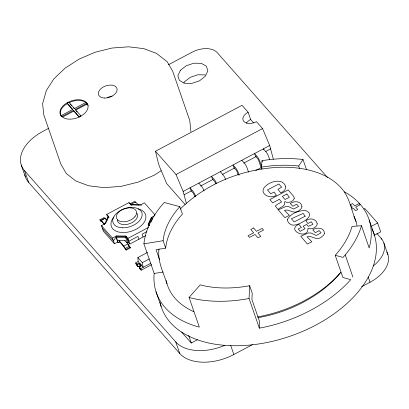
<?xml version="1.0" encoding="UTF-8"?>
<svg xmlns="http://www.w3.org/2000/svg" width="409" height="409" viewBox="0 0 409 409"><rect width="100%" height="100%" fill="white"/><g stroke="black" fill="none" stroke-linecap="round" stroke-linejoin="round"><path stroke-width="0.61" d="M344.322 191.831A112.46 69.239 -19.1 0 1 369.174 247.956L361.474 225.722L352.037 226.422A102.506 63.109 -19.1 0 1 337.241 253.007L335.216 255.293L342.911 277.522L350.712 279.628L348.795 281.786A112.46 69.239 -19.1 0 1 262.578 327.543L259.326 328.141L249.061 298.493L249.643 285.697L246.474 286.28A92.546 56.979 -19.1 0 1 202.644 285.477L200.267 284.838L189.06 297.45L199.326 327.098L196.438 326.326A112.46 69.239 -19.1 0 1 154.183 273.468L143.917 243.825A112.46 69.239 -19.1 0 1 162.015 204.981L164.239 202.475L179.837 206.683L182.404 214.096L180.573 216.156A92.546 56.979 -19.1 0 0 165.686 248.12L156.085 249.679L159.622 259.894M259.326 328.141L259.618 321.74L251.918 299.506L252.21 293.11L249.643 285.697M158.999 249.066C157.332 261.264 163.442 272.552 166.995 283.81M262.036 168.932L261.412 167.128L262.046 160.665A112.46 69.239 -19.1 0 1 302.992 159.49L306.53 169.704M324.357 233.58C324.823 227.655 316.459 226.765 312.829 229.965L315.303 232.68L319.189 230.61L321.075 232.823L316.152 235.482L311.295 233.069L308.371 232.91L300.753 236.264L307.389 244.045L311.873 241.775L307.031 236.811C311.791 234.817 316.857 241.862 322.144 236.443A5.874 3.615 -19.1 0 0 324.357 233.58M86.667 102.741L86.918 103.462L86.493 104.382L75.542 110.195L75.292 109.469L86.243 103.656L86.667 102.741L84.622 101.141A14.581 8.978 -19.1 0 0 71.284 100.9L67.797 102.393L64.74 104.372A14.581 8.978 -19.1 0 0 60.21 114.101L61.391 116.156L63.431 117.751A14.581 8.978 -19.1 0 0 76.774 117.996L80.256 116.499L83.313 114.525A14.581 8.978 -19.1 0 0 87.848 104.796L86.667 102.741L85.409 102.715L74.453 108.528L69.055 102.419L67.797 102.393L67.373 103.308L67.623 104.034L72.603 109.678M154.97 214.827L144.408 202.864L140.277 205.057L131.033 204.883L129.004 202.583L106.713 214.413L108.748 216.714L105.604 223.457L101.478 225.645L103.441 231.32L114.428 243.764L117.731 242.01L118.135 242.471L120.614 242.511M183.871 83.001L184.372 81.928L190.221 77.342L197.849 74.77L205.216 74.908M150.911 222.159L152.741 218.227L152.332 217.767L151.509 218.207L148.37 224.945L148.124 224.239L151.264 217.496L154.873 215.579M75.292 109.469L80.685 115.583L80.256 116.499L78.871 116.473L73.472 110.364L62.521 116.176L61.391 116.156L61.815 115.236L72.771 109.423L67.373 103.308M104.617 224.142L107.797 217.378L108.584 216.964L108.993 217.424L108.748 216.714M105.113 218.048L104.791 218.549L103.978 217.624L99.852 219.817L100.665 220.737L100.987 220.241L105.113 218.048L107.02 220.211M99.852 219.817L101.115 221.678L101.437 221.182L104.285 224.403M135.609 201.923L135.287 202.419L134.469 201.499L130.343 203.687L131.156 204.607L131.478 204.111L135.609 201.923L138.344 205.021M299.567 168.457L298.734 166.054L302.992 159.49M179.837 206.683L178.007 208.743A92.546 56.979 -19.1 0 0 163.119 240.707L165.686 248.12M361.474 225.722A112.46 69.239 -19.1 0 1 345.242 254.889L343.013 257.394L335.216 255.293M180.221 209.101C206.698 182.889 243.876 168.488 280.891 167.24C297.036 166.979 313.667 169.469 327.946 177.368C334.265 180.972 339.976 185.732 344.173 191.703C350.232 200.712 351.97 211.755 356.045 221.658M67.26 103.625L64.99 105.093A14.581 8.978 -19.1 0 0 60.46 114.822L61.043 115.839M161.212 170.711L154.341 175.149L138.084 182.133L120.957 186.392L104.126 187.639L88.733 185.798L75.829 180.988L66.299 173.534L60.788 163.948L43.743 114.724L42.623 103.656L43.068 102.056L46.37 90.435L53.855 78.891L65.016 68.211L79.08 59.121L95.103 52.24L111.984 48.042L128.574 46.81L143.743 48.625L156.458 53.369L167.204 61.713L172.716 71.299L189.766 120.522L190.88 131.586M78.871 116.473L79.249 117.199L73.85 111.09L62.899 116.902L62.521 116.176M48.62 128.334L42.991 131.325A41.815 25.741 -19.1 0 0 24.612 170.778L28.62 182.363L179.745 353.519A41.815 25.741 -19.1 0 0 233.846 354.516L252.414 344.659M168.472 64.729L192.107 52.188A19.443 11.968 -19.1 0 1 217.261 52.649L327.486 177.486M185.129 204.5L166.683 183.61L159.556 166.683L158.431 163.436L155.476 151.243L242.016 105.323L248.11 112.224L250.63 119.505L253.554 122.812M155.476 151.243L176.018 174.51L262.558 128.584L269.684 145.507L273.319 159.121M100.665 220.737L104.275 218.82M131.156 204.607L132.189 204.06M130.875 205.134L131.698 204.694L140.941 204.868L141.35 205.328M101.115 221.678L102.148 221.131M186.34 203.217L183.15 191.432L269.684 145.507M184.275 194.679L191.581 190.804M200.568 186.034L212.931 179.469M222.486 174.403L234.848 167.838M243.836 163.068L256.198 156.509M265.753 151.437L270.809 148.753M101.478 225.645L112.465 238.089L116.591 235.896L125.875 236.044L127.905 238.35L129.873 244.025L145.727 235.61M138.932 239.214L137.951 236.376L128.891 241.187L126.12 236.755L116.836 236.607L116.013 237.046L113.446 240.927L102.46 228.483M117.731 242.01L116.013 237.046L116.417 237.506L125.701 237.655L126.524 237.215L128.242 242.179L129.873 244.025M148.774 225.41L149.602 224.97M127.905 238.35L148.487 227.43M255.778 170.492L261.402 167.511M146.877 231.642L142.076 234.188L143.058 237.026M126.182 242.598L127.419 242.619L128.242 242.179M118.748 240.359L123.835 246.116L127.961 243.928L130.328 247.895L126.197 250.088C123.993 246.658 121.028 243.677 118.748 240.359L124.909 240.472L127.961 243.928M123.835 246.116L125.139 248.457L129.264 246.264M125.139 248.457L125.952 249.378L130.082 247.189M137.859 257.552L142.327 262.619L143.17 267.322L138.114 261.602L137.859 257.552L147.485 252.445M135.655 262.905L137.112 264.557L137.649 266.106L136.192 264.454L135.655 262.905L138.114 261.602M136.949 264.372L136.851 264.091A2.889 1.779 -19.1 0 1 139.633 263.636L140.2 263.892L139.735 263.917M142.327 262.619L149.285 258.928M139.316 266.883A2.889 1.779 -19.1 0 0 140.87 265.032L141.074 264.71L140.967 265.318A2.889 1.779 -19.1 0 1 139.413 267.164L138.994 266.515A2.132 1.314 -19.1 0 0 139.888 264.526A2.132 1.314 -19.1 0 0 137.173 264.454L136.851 264.091M151.642 264.664L141.248 270.18L139.791 268.534L139.254 266.98L140.711 268.631L150.829 263.258M351.28 207.695L352.384 207.112L350.319 204.771L352.568 203.58L354.634 205.916L359.051 203.575L360.094 204.756L355.677 207.097L357.742 209.439L355.493 210.63L353.427 208.293L351.771 209.173M363.805 209.106L364.869 208.544L377.619 222.987L380.697 231.883L373.979 235.446M371.244 226.371L377.619 222.987M181.668 332.118L191.284 343.008L197.404 339.761M361.582 286.724L370.022 282.246A34.371 21.161 -19.1 0 0 386.791 252.118M69.131 102.654L71.534 101.621A14.581 8.978 -19.1 0 1 84.873 101.867L86.284 102.971M108.584 216.964L107.695 217.245L106.713 214.413M249.061 298.493L245.206 299.204A112.46 69.239 -19.1 0 1 191.954 298.222L189.06 297.45M143.917 243.825L163.119 240.707M154.183 273.468L163.186 272.005M376.894 233.447L381.116 238.232L381.52 239.388M262.558 128.584L256.458 121.683A9.775 6.017 -19.1 0 1 243.81 121.447A9.775 6.017 -19.1 0 1 248.11 112.224M241.837 160.287L244.459 163.257A3.911 0.757 62 0 1 247.138 168.063L248.565 172.179M220.318 171.708L222.941 174.679A3.911 0.757 62 0 1 225.62 179.479M198.8 183.13L201.417 186.1A3.911 0.757 62 0 1 204.096 190.901M70.138 104.08L71.386 105.491M73.462 107.843L74.29 108.784M76.371 111.136L77.204 112.076M131.478 204.111L132.24 204.975M148.124 224.239L149.341 225.62M131.269 205.165L130.343 203.687M105.563 218.989L106.376 219.909M130.328 247.895L128.002 244.403M100.987 220.241L104.51 224.229M139.459 266.203A2.132 1.314 -19.1 0 0 137.905 266.571L136.678 265.006M138.994 266.515L139.725 268.631L140.86 269.914L140.762 269.633M24.612 170.778L175.737 341.939L179.745 353.519M86.918 103.462L88.099 105.517M87.168 104.188L87.47 104.719M73.472 110.364L73.85 111.09M371.853 228.897L372.706 230.579A112.46 69.239 -19.1 0 1 288.912 336.627A112.46 69.239 -19.1 0 1 160.006 302.19M176.018 174.51L183.15 191.432M383.903 243.074L387.916 254.654M369.184 219.991L374.317 234.812M368.218 277.036L370.022 282.246M345.242 254.889L352.936 277.123M269.674 159.582L268.657 156.642A3.911 0.757 62 0 0 265.978 151.836L263.355 148.866L263.713 149.904M262.046 160.665L262.46 161.867M261.474 166.023L259.843 161.315A3.911 0.757 62 0 0 257.169 156.514L254.546 153.544L255.441 156.136L257.414 158.365A1.953 0.378 62 0 1 258.754 160.768L261.612 169.029M239.142 175.093L238.324 172.736A3.911 0.757 62 0 0 235.645 167.935L233.023 164.965L233.922 167.557L235.891 169.786A1.953 0.378 62 0 1 237.23 172.189L238.253 175.139M195.696 196.755L195.287 195.579A3.911 0.757 62 0 0 192.608 190.773L189.986 187.803L190.885 190.395L192.854 192.629A1.953 0.378 62 0 1 194.193 195.032L194.807 196.801M230.635 345.252L233.846 354.516M151.264 217.496L151.509 218.207M188.61 335.303L191.284 343.008M129.004 202.583L129.392 203.718M156.033 291.755L161.166 306.576M86.243 103.656L86.493 104.382M140.849 264.827L140.947 265.109M139.878 263.728L139.975 264.01M140.711 268.631L141.248 270.18M137.173 264.454L137.905 266.571M125.875 236.044L126.12 236.755M125.701 237.655L127.419 242.619M124.909 240.472L125.154 241.177M80.685 115.583L80.936 116.304M125.952 249.378L126.197 250.088M116.591 235.896L116.836 236.607M116.417 237.506L118.135 242.471M112.465 238.089L114.428 243.764M21.222 164.888L25.235 176.473M224.95 345.273A41.815 25.741 -19.1 0 1 175.737 341.939M381.116 238.232A34.371 21.161 -19.1 0 1 373.223 266.008M28.62 182.363A41.815 25.741 -19.1 0 1 24.806 174.842M136.887 213.278A10.476 6.452 -19.1 0 1 135.87 219.618L134.126 221.289A10.476 6.452 -19.1 0 1 123.37 224.587A10.476 6.452 -19.1 0 1 117.332 219.863M138.155 208.892A18.098 11.14 -19.1 0 1 142.971 223.897A18.098 11.14 -19.1 0 1 118.717 232.061A18.098 11.14 -19.1 0 1 113.896 217.056M140.159 268.34A2.132 1.314 -19.1 0 1 139.725 268.631M216.489 183.339A3.911 0.757 62 0 0 214.127 179.352L211.504 176.386L212.404 178.973L214.372 181.207A1.953 0.378 62 0 1 215.712 183.61M246.336 123.216A9.775 6.017 -19.1 0 1 250.63 119.505M107.337 97.72A9.719 5.987 -19.1 0 1 112.107 96.11M353.984 216.31A99.525 61.273 -19.1 0 1 356.996 225.563M340.835 272.271A99.525 61.273 -19.1 0 1 257.869 316.857M193.835 311.699A99.525 61.273 -19.1 0 1 166.156 280.472M340.682 272.42A95.64 58.881 -19.1 0 1 257.89 317.706M261.412 167.128A102.506 63.109 -19.1 0 1 298.734 166.054M285.702 186.841C285.988 189.848 283.192 191.801 280.779 192.915L277.916 189.331L281.648 187.21L278.892 183.978L267.46 189.934L270.722 193.759L274.168 192.072L276.341 195.226C269.96 200.119 257.333 192.808 265.911 185.824C270.962 181.059 283.309 177.956 285.702 186.841M287.547 219.198C287.123 221.704 289.235 223.846 291.377 224.761A6.028 3.712 -19.1 0 0 296.228 224.699C301.044 223.585 316.602 215.635 305.891 210.615C299.168 210.221 291.004 213.186 287.547 219.198M301.934 206.269L301.837 207.174A5.874 3.615 -19.1 0 1 299.623 210.037C294.337 215.456 289.27 208.411 284.511 210.405L289.352 215.369L284.869 217.639L278.232 209.858L285.85 206.504L288.774 206.663L293.626 209.076L298.555 206.417L296.668 204.203L292.778 206.279L290.303 203.564C293.866 200.696 301.065 200.906 301.934 206.269M317.2 223.708L317.072 224.582A5.767 3.553 -19.1 0 1 314.915 227.302C312.921 228.83 310.324 229.26 307.972 228.294C308.381 240.696 285.676 230.134 298.821 224.372L301.428 227.435L298.187 228.968L300.216 231.346L304.966 228.697L303.187 226.233L306.658 224.423L308.335 226.387L312.87 224.362L311.346 221.734L307.849 223.559L305.963 220.65C309.485 217.654 316.423 218.616 317.2 223.708M294.209 198.621C292.875 202.194 287.9 203.314 284.674 201.627L284.741 204.27C283.355 206.908 279.828 207.23 278.043 209.505L275.339 206.003L277.251 204.393L281.617 201.969L279.347 199.311L272.67 202.879L269.863 199.577L288.166 189.904L293.243 195.86L294.091 197.261L294.209 198.621M180.359 70.343L177.859 75.716L179.372 80.435L184.5 83.242L191.867 83.375L199.495 80.808L205.349 76.222L207.849 70.849L206.335 66.13L201.208 63.323L193.84 63.19L186.207 65.757L180.359 70.343M134.883 216.78L133.145 218.452A10.476 6.452 -19.1 0 1 116.749 218.667A10.476 6.452 -19.1 0 1 128.012 207.884A10.476 6.452 -19.1 0 1 134.883 216.78M286.857 193.984L282.343 196.417L284.976 199.5L289.383 197.312L286.857 193.984M253.652 227.997L250.814 229.475L253.646 232.798L248.028 235.727L249.475 237.419L255.093 234.49L257.926 237.813L260.763 236.336L257.926 233.012L263.544 230.083L262.103 228.391L256.484 231.32L253.652 227.997M305.155 216.213L294.214 221.918L291.397 218.759L303.105 213.396L305.155 216.213M122.715 227.808A15.24 9.381 -19.1 0 0 141.897 212.777A15.24 9.381 -19.1 0 0 117.746 212.332A15.24 9.381 -19.1 0 0 122.715 227.808M104.704 98.048A9.719 5.987 -19.1 0 0 116.938 88.462A9.719 5.987 -19.1 0 0 101.534 88.175A9.719 5.987 -19.1 0 0 104.704 98.048"/></g></svg>
